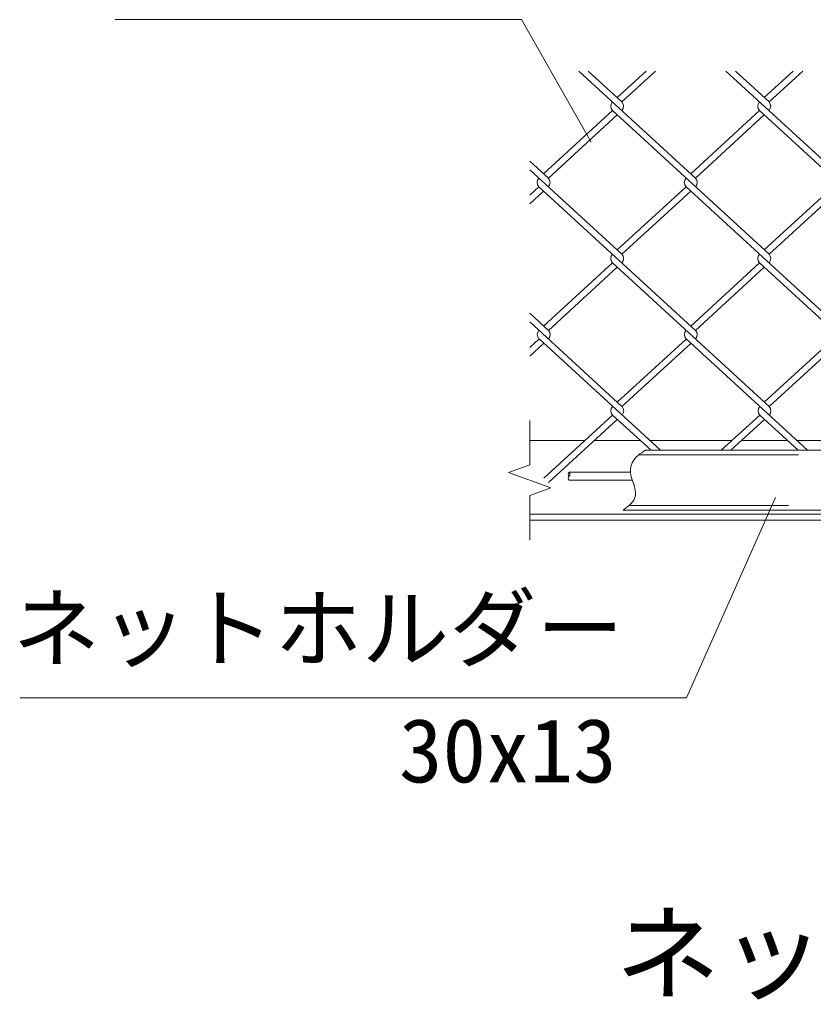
# Model space of a CAD drawing. Units: millimetres, scale not verified. Extents: x -12600 to 12600, y -8910 to 8910.
# Drawn here: x 599 to 2389, y -621 to 1588 of the extents above; entities that cross this region are included whole.
import ezdxf
from ezdxf.enums import TextEntityAlignment as Align

# ---------------------------------------------------------------- set-up
doc = ezdxf.new("R2010")
doc.units = ezdxf.units.MM
doc.header["$LTSCALE"] = 60
doc.linetypes.add('DASHED', pattern=[7.5, 6, -1.5])
doc.layers.add('0-0_D-TTL-TXT', color=7, linetype='Continuous')
for name, color, linetype, lineweight in [('0-4_D-STR1', 1, 'Continuous', 18), ('0-6_D-STR3', 3, 'Continuous', 13), ('0-7_D-STR-DIM', 7, 'Continuous', 9), ('0-9_D-STR-TXT', 7, 'Continuous', 9), ('0-A_D-STR2', 7, 'Continuous', 9)]:
    doc.layers.add(name, color=color, linetype=linetype, lineweight=lineweight)
doc.styles.add('ＭＳ ゴシック', font='')
doc.styles.get('ＭＳ ゴシック').set_extended_font_data('MS Gothic')

msp = doc.modelspace()

# ---------------------------------------------------------------- linework, layer by layer
at = {"layer": '0-4_D-STR1'}
for p, q in [((1873.96, 640.51), (1749.25, 640.51)), ((1998.25, 640.51), (1895.22, 640.51)), ((2205.73, 640.51), (2019.57, 640.51)), ((2330.03, 640.51), (2227, 640.51)), ((2537.51, 640.51), (2351.34, 640.51)), ((1749.25, 474.01), (3699.25, 474.01)), ((1749.25, 460.51), (3699.25, 460.51))]:
    msp.add_line(p, q, dxfattribs=at)
at = {"layer": '0-6_D-STR3', "linetype": 'DASHED'}
for p, q in [((1994.99, 607.66), (2898, 607.66)), ((1973.01, 493.36), (2876.02, 493.36))]:
    msp.add_line(p, q, dxfattribs=at)
at = {"layer": '0-6_D-STR3'}
for p, q in [((2009.6, 618.01), (2912.61, 618.01)), ((1976.58, 568.51), (1838.08, 568.51)), ((1980.8, 550.51), (1838.08, 550.51)), ((1959.81, 483.01), (2862.82, 483.01))]:
    msp.add_line(p, q, dxfattribs=at)
at = {"layer": '0-7_D-STR-DIM'}
for p, q in [((1749.25, 585.14), (1749.25, 685.51)), ((1749.25, 585.14), (1701.68, 567.83)), ((1701.68, 567.83), (1796.82, 533.2)), ((1796.82, 533.2), (1749.25, 515.88)), ((1749.25, 415.51), (1749.25, 515.88))]:
    msp.add_line(p, q, dxfattribs=at)
msp.add_lwpolyline([(2009.6, 618.01), (2005.64, 615.38), (2001.74, 612.7), (1997.93, 609.95), (1994.29, 607.08), (1990.85, 604.06), (1987.68, 600.84), (1984.81, 597.39), (1982.32, 593.67), (1980.24, 589.65), (1978.61, 585.35), (1977.43, 580.86), (1976.71, 576.27), (1976.47, 571.67), (1976.7, 567.14), (1977.37, 562.71), (1978.39, 558.34), (1979.66, 554), (1981.08, 549.67), (1982.57, 545.31), (1984.04, 540.89), (1985.38, 536.39), (1986.51, 531.77), (1987.33, 527.12), (1987.75, 522.49), (1987.68, 517.98), (1987.03, 513.65), (1985.72, 509.58), (1983.81, 505.74), (1981.37, 502.1), (1978.47, 498.65), (1975.19, 495.34), (1971.61, 492.16), (1967.8, 489.06), (1963.85, 486.02), (1959.81, 483.01)], dxfattribs=at)
for centre, start, end in [((1842.61, 564.01), 135.18146, 224.81854), ((1842.61, 555.01), 135.18146, 224.81854), ((1833.55, 564.01), 315.18146, 44.81854)]:
    msp.add_arc(centre, 6.38, start, end, dxfattribs=at)
at = {"layer": '0-9_D-STR-TXT'}
for points in [[(814.61, 1588.46), (1731.08, 1588.46), (1888.12, 1312.17)], [(600.24, 60.52), (2103.01, 60.52), (2303.79, 511.78)]]:
    msp.add_lwpolyline(points, dxfattribs=at)
at = {"layer": '0-A_D-STR2'}
for p, q in [((2123.04, 1231.36), (1859.97, 1472.42)), ((1957.16, 1402.9), (1881.29, 1472.42)), ((2011.71, 1472.42), (1946.5, 1412.67)), ((2033.02, 1472.42), (1957.16, 1402.9)), ((2454.82, 1231.36), (2191.75, 1472.42)), ((2288.93, 1402.9), (2213.06, 1472.42)), ((2343.48, 1472.42), (2278.27, 1412.67)), ((2364.8, 1472.42), (2288.93, 1402.9)), ((1935.84, 1383.37), (1780.61, 1241.13)), ((1946.5, 1373.61), (1791.27, 1231.36)), ((2288.93, 1059.82), (1935.84, 1383.37)), ((2267.62, 1383.37), (2112.39, 1241.13)), ((2278.27, 1373.61), (2123.04, 1231.36)), ((2620.71, 1059.82), (2267.62, 1383.37)), ((1791.27, 1231.36), (1749.23, 1269.89)), ((1957.16, 1059.82), (1749.23, 1250.36)), ((1769.95, 1211.83), (1749.23, 1192.84)), ((1780.61, 1202.07), (1749.23, 1173.31)), ((2123.04, 888.28), (1769.95, 1211.83)), ((2101.73, 1211.83), (1946.5, 1069.59)), ((2112.39, 1202.07), (1957.16, 1059.82)), ((2454.82, 888.28), (2101.73, 1211.83)), ((2433.5, 1211.83), (2278.27, 1069.59)), ((2444.16, 1202.07), (2288.93, 1059.82)), ((1935.84, 1040.29), (1780.61, 898.05)), ((2288.93, 716.75), (1935.84, 1040.29)), ((2267.62, 1040.29), (2112.39, 898.05)), ((2620.68, 716.77), (2267.62, 1040.29)), ((1946.5, 1030.53), (1791.27, 888.28)), ((2278.27, 1030.53), (2123.04, 888.28)), ((1791.27, 888.28), (1749.23, 926.81)), ((1957.16, 716.75), (1749.23, 907.28)), ((1769.95, 868.75), (1749.23, 849.76)), ((2044.12, 618.01), (1770.22, 869)), ((2101.73, 868.75), (1946.5, 726.51)), ((2375.9, 618.01), (2101.99, 869)), ((2433.5, 868.75), (2278.27, 726.51)), ((1780.61, 858.99), (1749.23, 830.23)), ((2112.39, 858.99), (1957.16, 716.75)), ((2444.16, 858.99), (2288.93, 716.75)), ((1936.08, 697.48), (1780.85, 555.24)), ((1946.74, 687.72), (1791.51, 545.48)), ((2022.81, 618.01), (1936.11, 697.46)), ((2267.86, 697.48), (2181.13, 618.01)), ((2278.51, 687.72), (2202.44, 618.01)), ((2354.58, 618.01), (2267.86, 697.48))]:
    msp.add_line(p, q, dxfattribs=at)
for centre, start, end in [((1946.5, 1393.14), 137.5, 222.5), ((1946.5, 1393.14), 317.5, 42.5), ((2278.27, 1393.14), 137.5, 222.5), ((2278.27, 1393.14), 317.5, 42.5), ((1780.58, 1221.62), 137.5, 222.5), ((1780.58, 1221.62), 317.5, 42.5), ((2112.36, 1221.62), 137.5, 222.5), ((2112.36, 1221.62), 317.5, 42.5), ((1946.5, 1050.06), 137.5, 222.5), ((1946.5, 1050.06), 317.5, 42.5), ((2278.27, 1050.06), 137.5, 222.5), ((2278.27, 1050.06), 317.5, 42.5), ((1780.85, 878.79), 137.5, 222.5), ((1780.85, 878.79), 317.5, 42.5), ((2112.63, 878.79), 137.5, 222.5), ((2112.63, 878.79), 317.5, 42.5), ((1946.74, 707.25), 137.5, 222.5), ((1946.74, 707.25), 317.5, 42.5), ((2278.51, 707.25), 137.5, 222.5), ((2278.51, 707.25), 317.5, 42.5)]:
    msp.add_arc(centre, 14.46, start, end, dxfattribs=at)

# ---------------------------------------------------------------- texts
at = {"layer": '0-0_D-TTL-TXT', "style": 'ＭＳ ゴシック'}
msp.add_text('ネットホルダー取付詳細', height=173.3, dxfattribs=at).set_placement((1942.06, -653.98), align=Align.BOTTOM_LEFT)
at = {"layer": '0-9_D-STR-TXT', "style": 'ＭＳ ゴシック'}
for s, p in [('ネットホルダー', (583.49, 101.32)), ('30x13', (1454.46, -173.56))]:
    msp.add_text(s, height=144.3, dxfattribs=at).set_placement(p, align=Align.BOTTOM_LEFT)

doc.saveas('drawing.dxf')
